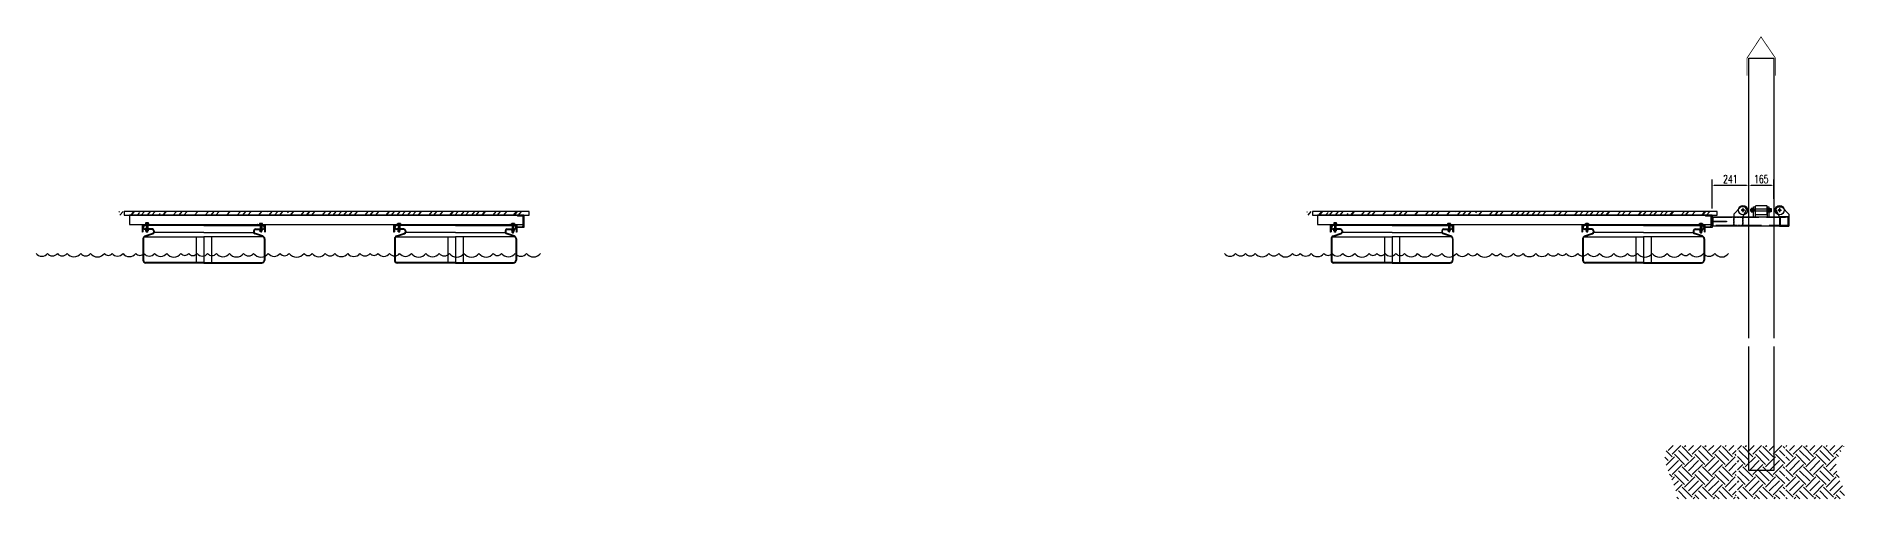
# Model space of a CAD drawing. Header units: millimetres. Extents: x -2018967 to 3675, y -751 to 1571936.
# Drawn here: x -1195657 to -1183789, y 1433714 to 1436747 of the extents above; entities that cross this region are included whole.
import ezdxf

# ---------------------------------------------------------------- set-up
doc = ezdxf.new("R2010")
doc.units = ezdxf.units.MM
doc.header["$LTSCALE"] = 1000
doc.linetypes.add('ACAD_ISO03W100', pattern=[30, 12, -18])
doc.linetypes.add('DASH', pattern=[0.35, 0.25, -0.1])
doc.layers.get('0').update_dxf_attribs({"linetype": 'CONTINUOUS'})
doc.layers.get('DEFPOINTS').update_dxf_attribs({"linetype": 'CONTINUOUS'})
for name, color, linetype in [('00-HATCH(填充)', 250, 'CONTINUOUS'), ('PUB_DIM', 3, 'CONTINUOUS'), ('W-STEEL_FRAME钢架', 3, 'CONTINUOUS'), ('W-STEEL_KEEL钢龙骨', 5, 'CONTINUOUS'), ('W-WOOD_FLOOR木地板', 30, 'CONTINUOUS'), ('ZJ', 251, 'CONTINUOUS'), ('固定锚', 5, 'CONTINUOUS'), ('水位', 102, 'CONTINUOUS'), ('螺栓', 146, 'CONTINUOUS')]:
    doc.layers.add(name, color=color, linetype=linetype)
doc.styles.add('STANDARD_T3', font='simplex.shx', dxfattribs={"width": 0.7, "bigfont": 'gbcbig.shx'})
doc.dimstyles.new('W&&15', dxfattribs={"dimtxt": 52.5, "dimasz": 15, "dimexe": 37.5, "dimexo": 45, "dimgap": 15, "dimtad": 1, "dimdec": 0, "dimzin": 0, "dimdsep": 46, "dimtxsty": 'STANDARD_T3', "dimcen": 0.09, "dimclrd": 1, "dimclre": 1, "dimclrt": 7, "dimazin": 2, "dimtfac": 1, "dimtdec": 0, "dimtix": 1, "dimtmove": 2, "dimatfit": 3, "dimfxl": 100, "dimtolj": 1, "dimtzin": 0, "dimarcsym": 0})

# ---------------------------------------------------------------- blocks, each defined once
blk = doc.blocks.new('800浮箱')
for p, q in [((-400, 79), (-400, 64)), ((0, 79), (-400, 79)), ((-391, 0), (0, 0)), ((-387, 7), (-335, 25)), ((0, 75), (-386, 75)), ((-338, 53), (-386, 53)), ((-386, 3), (-334, 21)), ((-338, 49), (-385, 49)), ((-330, 41), (-330, 32)), ((-326, 41), (-326, 32)), ((0, 29), (-326, 29)), ((-50, 0), (-50, -167)), ((0, 79), (400, 79)), ((0, 75), (386, 75)), ((0, 29), (326, 29)), ((391, 0), (0, 0)), ((0, 0), (0, -167)), ((0, 0), (0, -167)), ((50, 0), (50, -167)), ((326, 41), (326, 32)), ((330, 41), (330, 32)), ((386, 3), (334, 21)), ((387, 7), (335, 25)), ((338, 53), (386, 53)), ((338, 49), (385, 49)), ((400, 79), (400, 64)), ((-400, -12), (-400, -152)), ((-396, -11), (-396, -152)), ((396, -11), (396, -152)), ((400, -12), (400, -152)), ((0, -167), (-381, -167)), ((0, -171), (-381, -171)), ((0, -167), (381, -167)), ((0, -171), (381, -171))]:
    blk.add_line(p, q)
for points in [[(-400, 79), (-330, 79)], [(-400, 79), (-330, 79)], [(400, 79), (330, 79)], [(400, 79), (330, 79)]]:
    blk.add_lwpolyline(points)
for centre, radius, start, end in [((-385, 64), 15, 180, 270), ((-380, -12), 20, 109.1798, 180), ((-386, 64), 11, 90, 270), ((-381, -11), 15, 109.1798, 180), ((-338, 41), 12, 0, 90), ((-338, 41), 8, 0, 90), ((-338, 32), 8, 289.1798, 0), ((-338, 32), 12, 289.1798, 0), ((338, 41), 12, 90, 180), ((338, 32), 12, 180, 250.8202), ((338, 41), 8, 90, 180), ((338, 32), 8, 180, 250.8202), ((385, 64), 15, 270, 0), ((386, 64), 11, 270, 90), ((381, -11), 15, 0, 70.8202), ((380, -12), 20, 0, 70.8202), ((-381, -152), 19, 180, 270), ((-381, -152), 15, 180, 270), ((381, -152), 15, 270, 0), ((381, -152), 19, 270, 0)]:
    blk.add_arc(centre, radius, start, end)
blk = doc.blocks.new('*D554')
at = {"layer": 'DEFPOINTS', "color": 0, "transparency": 16777216}
for p in [(-1184419, 1435769), (-1184419, 1435636, 0), (-1184660, 1435572)]:
    blk.add_point(p, dxfattribs=at)
at = {"layer": 'PUB_DIM', "color": 1, "lineweight": -2, "transparency": 16777216}
for p, q in [((-1184660, 1435617), (-1184660, 1435807)), ((-1184645, 1435769), (-1184434, 1435769)), ((-1184419, 1435681), (-1184419, 1435807))]:
    blk.add_line(p, q, dxfattribs=at)
at = {"layer": 'PUB_DIM', "color": 1, "transparency": 16777216}
for points in [[(-1184645, 1435772), (-1184645, 1435767), (-1184660, 1435769)], [(-1184434, 1435772), (-1184434, 1435767), (-1184419, 1435769)]]:
    blk.add_solid(points, dxfattribs=at)
at = {"layer": 'PUB_DIM', "color": 7, "transparency": 16777216, "insert": (-1184540, 1435810), "char_height": 52.5, "attachment_point": 5, "style": 'STANDARD_T3'}
blk.add_mtext('\\A1;241', dxfattribs=at)
blk = doc.blocks.new('*D555')
at = {"layer": 'DEFPOINTS', "color": 0, "transparency": 16777216}
for p in [(-1184254, 1435769), (-1184419, 1435636, 0), (-1184254, 1435636, 0)]:
    blk.add_point(p, dxfattribs=at)
at = {"layer": 'PUB_DIM', "color": 1, "lineweight": -2, "transparency": 16777216}
for p, q in [((-1184419, 1435681), (-1184419, 1435807)), ((-1184404, 1435769), (-1184269, 1435769)), ((-1184254, 1435681), (-1184254, 1435807))]:
    blk.add_line(p, q, dxfattribs=at)
at = {"layer": 'PUB_DIM', "color": 1, "transparency": 16777216}
for points in [[(-1184404, 1435772), (-1184404, 1435767), (-1184419, 1435769)], [(-1184269, 1435772), (-1184269, 1435767), (-1184254, 1435769)]]:
    blk.add_solid(points, dxfattribs=at)
at = {"layer": 'PUB_DIM', "color": 7, "transparency": 16777216, "insert": (-1184337, 1435810), "char_height": 52.5, "attachment_point": 5, "style": 'STANDARD_T3'}
blk.add_mtext('\\A1;165', dxfattribs=at)

msp = doc.modelspace()

# ---------------------------------------------------------------- hatches: boundary and pattern name
h = msp.add_hatch()
h.set_pattern_fill('ANSI34', color=256, angle=180)
h.set_pattern_definition([(225, (-1189048.568, 1463280.828), (6.735192, -6.735192), []), (225, (-1189050.813, 1463280.828), (6.735192, -6.735192), []), (225, (-1189053.058, 1463280.828), (6.735192, -6.735192), []), (225, (-1189055.303, 1463280.828), (6.735192, -6.735192), [])])
edge = h.paths.add_edge_path()
edge.add_line((-1194959.6, 1435462.2), (-1194959.6, 1435512.2))
edge.add_line((-1194959.6, 1435512.2), (-1194909.6, 1435512.2))
edge.add_arc((-1194912.6, 1435512.2), 3, -90, 0, ccw=False)
edge.add_line((-1194912.6, 1435509.2), (-1194956.6, 1435509.2))
edge.add_line((-1194956.6, 1435509.2), (-1194956.6, 1435465.2))
edge.add_arc((-1194959.6, 1435465.2), 3, -90, 0, ccw=False)
h = msp.add_hatch()
h.set_pattern_fill('ANSI34', color=256, angle=90)
h.set_pattern_definition([(135, (-1166385.124, 1429601.113), (-6.735192, -6.735192), []), (135, (-1166385.124, 1429603.358), (-6.735192, -6.735192), []), (135, (-1166385.124, 1429605.603), (-6.735192, -6.735192), []), (135, (-1166385.124, 1429607.848), (-6.735192, -6.735192), [])])
edge = h.paths.add_edge_path()
edge.add_line((-1194203.8, 1435512.2), (-1194153.8, 1435512.2))
edge.add_line((-1194153.8, 1435512.2), (-1194153.8, 1435462.2))
edge.add_arc((-1194153.8, 1435465.2), 3, 180, 270, ccw=False)
edge.add_line((-1194156.8, 1435465.2), (-1194156.8, 1435509.2))
edge.add_line((-1194156.8, 1435509.2), (-1194200.8, 1435509.2))
edge.add_arc((-1194200.8, 1435512.2), 3, 180, 270, ccw=False)
h = msp.add_hatch()
h.set_pattern_fill('ANSI34', color=256, angle=180)
h.set_pattern_definition([(225, (-1187397.962, 1463280.828), (6.735192, -6.735192), []), (225, (-1187400.207, 1463280.828), (6.735192, -6.735192), []), (225, (-1187402.452, 1463280.828), (6.735192, -6.735192), []), (225, (-1187404.697, 1463280.828), (6.735192, -6.735192), [])])
edge = h.paths.add_edge_path()
edge.add_line((-1193309, 1435462.2), (-1193309, 1435512.2))
edge.add_line((-1193309, 1435512.2), (-1193259, 1435512.2))
edge.add_arc((-1193262, 1435512.2), 3, -90, 0, ccw=False)
edge.add_line((-1193262, 1435509.2), (-1193306, 1435509.2))
edge.add_line((-1193306, 1435509.2), (-1193306, 1435465.2))
edge.add_arc((-1193309, 1435465.2), 3, -90, 0, ccw=False)
h = msp.add_hatch()
h.set_pattern_fill('ANSI34', color=256, angle=90)
h.set_pattern_definition([(135, (-1164734.518, 1429601.113), (-6.735192, -6.735192), []), (135, (-1164734.518, 1429603.358), (-6.735192, -6.735192), []), (135, (-1164734.518, 1429605.603), (-6.735192, -6.735192), []), (135, (-1164734.518, 1429607.848), (-6.735192, -6.735192), [])])
edge = h.paths.add_edge_path()
edge.add_line((-1192553.2, 1435512.2), (-1192503.2, 1435512.2))
edge.add_line((-1192503.2, 1435512.2), (-1192503.2, 1435462.2))
edge.add_arc((-1192503.2, 1435465.2), 3, 180, 270, ccw=False)
edge.add_line((-1192506.2, 1435465.2), (-1192506.2, 1435509.2))
edge.add_line((-1192506.2, 1435509.2), (-1192550.2, 1435509.2))
edge.add_arc((-1192550.2, 1435512.2), 3, 180, 270, ccw=False)
h = msp.add_hatch()
h.set_pattern_fill('ANSI34', color=256, angle=180)
h.set_pattern_definition([(225, (-1181251.726, 1463280.828), (6.735192, -6.735192), []), (225, (-1181253.971, 1463280.828), (6.735192, -6.735192), []), (225, (-1181256.2165, 1463280.828), (6.735192, -6.735192), []), (225, (-1181258.462, 1463280.828), (6.735192, -6.735192), [])])
edge = h.paths.add_edge_path()
edge.add_line((-1187162.8, 1435462.2), (-1187162.8, 1435512.2))
edge.add_line((-1187162.8, 1435512.2), (-1187112.8, 1435512.2))
edge.add_arc((-1187115.8, 1435512.2), 3, -90, 0, ccw=False)
edge.add_line((-1187115.8, 1435509.2), (-1187159.8, 1435509.2))
edge.add_line((-1187159.8, 1435509.2), (-1187159.8, 1435465.2))
edge.add_arc((-1187162.8, 1435465.2), 3, -90, 0, ccw=False)
h = msp.add_hatch()
h.set_pattern_fill('ANSI34', color=256, angle=90)
h.set_pattern_definition([(135, (-1158588.283, 1429601.113), (-6.735192, -6.735192), []), (135, (-1158588.283, 1429603.358), (-6.735192, -6.735192), []), (135, (-1158588.283, 1429605.603), (-6.735192, -6.735192), []), (135, (-1158588.283, 1429607.848), (-6.735192, -6.735192), [])])
edge = h.paths.add_edge_path()
edge.add_line((-1186406.9, 1435512.2), (-1186356.9, 1435512.2))
edge.add_line((-1186356.9, 1435512.2), (-1186356.9, 1435462.2))
edge.add_arc((-1186356.9, 1435465.2), 3, 180, 270, ccw=False)
edge.add_line((-1186359.9, 1435465.2), (-1186359.9, 1435509.2))
edge.add_line((-1186359.9, 1435509.2), (-1186403.9, 1435509.2))
edge.add_arc((-1186403.9, 1435512.2), 3, 180, 270, ccw=False)
h = msp.add_hatch()
h.set_pattern_fill('ANSI34', color=256, angle=180)
h.set_pattern_definition([(225, (-1179601.12, 1463280.828), (6.735192, -6.735192), []), (225, (-1179603.365, 1463280.828), (6.735192, -6.735192), []), (225, (-1179605.61, 1463280.828), (6.735192, -6.735192), []), (225, (-1179607.855, 1463280.828), (6.735192, -6.735192), [])])
edge = h.paths.add_edge_path()
edge.add_line((-1185512.2, 1435462.2), (-1185512.2, 1435512.2))
edge.add_line((-1185512.2, 1435512.2), (-1185462.2, 1435512.2))
edge.add_arc((-1185465.2, 1435512.2), 3, -90, 0, ccw=False)
edge.add_line((-1185465.2, 1435509.2), (-1185509.2, 1435509.2))
edge.add_line((-1185509.2, 1435509.2), (-1185509.2, 1435465.2))
edge.add_arc((-1185512.2, 1435465.2), 3, -90, 0, ccw=False)
h = msp.add_hatch()
h.set_pattern_fill('ANSI34', color=256, angle=90)
h.set_pattern_definition([(135, (-1156937.676, 1429601.113), (-6.735192, -6.735192), []), (135, (-1156937.676, 1429603.358), (-6.735192, -6.735192), []), (135, (-1156937.676, 1429605.603), (-6.735192, -6.735192), []), (135, (-1156937.676, 1429607.848), (-6.735192, -6.735192), [])])
edge = h.paths.add_edge_path()
edge.add_line((-1184756.3, 1435512.2), (-1184706.3, 1435512.2))
edge.add_line((-1184706.3, 1435512.2), (-1184706.3, 1435462.2))
edge.add_arc((-1184706.3, 1435465.2), 3, 180, 270, ccw=False)
edge.add_line((-1184709.3, 1435465.2), (-1184709.3, 1435509.2))
edge.add_line((-1184709.3, 1435509.2), (-1184753.3, 1435509.2))
edge.add_arc((-1184753.3, 1435512.2), 3, 180, 270, ccw=False)
at = {"layer": 'W-WOOD_FLOOR木地板'}
h = msp.add_hatch(dxfattribs=at)
h.set_pattern_fill('木材', color=256, scale=20)
h.set_pattern_definition([(50, (-2903793.495, -1048401.1), (51.8470639, 186.2468308), [1200, -160, 400, -80]), (50, (-2903687.1, -1048361.1), (-132.9301375, 7.1090462), [240, -26.4, 480, -60]), (50, (-2903753.495, -1048333.097), (226.3396635, 353.1279042), [640, -112, 320, -80])])
h.paths.add_polyline_path([(-1192456.8, 1435596.7), (-1195114.3, 1435596.7), (-1195114.3, 1435572.2), (-1192456.8, 1435572.2)])
h = msp.add_hatch(dxfattribs=at)
h.set_pattern_fill('木材', color=256, scale=20)
h.set_pattern_definition([(50, (-2895996.65, -1048401.1), (51.8470639, 186.2468308), [1200, -160, 400, -80]), (50, (-2895890.25, -1048361.1), (-132.9301375, 7.1090462), [240, -26.4, 480, -60]), (50, (-2895956.653, -1048333.097), (226.3396635, 353.1279042), [640, -112, 320, -80])])
h.paths.add_polyline_path([(-1184659.9, 1435596.7), (-1187317.4, 1435596.7), (-1187317.4, 1435572.2), (-1184659.9, 1435572.2)])
at = {"layer": '固定锚'}
h = msp.add_hatch(dxfattribs=at)
h.set_pattern_fill('土壤', color=256, scale=25, angle=45, style=0)
h.set_pattern_definition([(45, (-3963321.83, 1029363.73), (1e-14, 132.5825215), [93.75, -93.75]), (45, (-3963346.69, 1029388.59), (1e-14, 132.5825215), [93.75, -93.75]), (45, (-3963371.55, 1029413.45), (1e-14, 132.5825215), [93.75, -93.75]), (135, (-3963371.55, 1029430.02), (-132.5825215, 3e-14), [93.75, -93.75]), (135, (-3963346.69, 1029454.88), (-132.5825215, 3e-14), [93.75, -93.75]), (135, (-3963321.83, 1029479.74), (-132.5825215, 3e-14), [93.75, -93.75])])
edge = h.paths.add_edge_path()
edge.add_line((-1184500.7, 1433713.6), (-1184500.7, 1434063.5))
edge.add_line((-1184500.7, 1434063.5), (-1184940.3, 1434063.5))
edge.add_spline(control_points=[(-1184940.3, 1434063.5), (-1184953.1, 1434047), (-1185008.9, 1433947.4), (-1184887.6, 1433804.3), (-1184889.6, 1433713.6)], knot_values=[89.3823243, 89.3823243, 89.3823243, 89.3823243, 152.2776367, 451.6259949, 451.6259949, 451.6259949, 451.6259949], degree=3, periodic=0)
edge.add_line((-1184889.6, 1433713.6), (-1184500.7, 1433713.6))
h.paths.add_polyline_path([(-1184182.7, 1434063.5), (-1184493.7, 1434063.5), (-1184493.7, 1433713.6), (-1184182.7, 1433713.6)])
edge = h.paths.add_edge_path()
edge.add_spline(control_points=[(-1183791.5, 1433713.6), (-1183790.2, 1433731.2), (-1183791.8, 1433800.6), (-1183876.1, 1433918.1), (-1183823.4, 1434014.7), (-1183788.5, 1434063.5)], knot_values=[54.8628535, 54.8628535, 54.8628535, 54.8628535, 107.9510079, 265.8358938, 429.109482, 429.109482, 429.109482, 429.109482], degree=3, periodic=0)
edge.add_line((-1183788.5, 1434063.5), (-1184175.7, 1434063.5))
edge.add_line((-1184175.7, 1434063.5), (-1184175.7, 1433713.6))
edge.add_line((-1184175.7, 1433713.6), (-1183791.5, 1433713.6))

# ---------------------------------------------------------------- linework, layer by layer
for p, q in [((-1184386.8, 1435567.1, 0), (-1184386.8, 1435627.1, 0)), ((-1184296.8, 1435567.1, 0), (-1184296.8, 1435627.1, 0)), ((-1184296.8, 1435627.1, 0), (-1184286.8, 1435627.1, 0)), ((-1184286.8, 1435627.1, 0), (-1184286.8, 1435567.1, 0)), ((-1184400.8, 1435611.1, 0), (-1184393.8, 1435611.1, 0)), ((-1184393.8, 1435600.1, 0), (-1184400.8, 1435600.1, 0)), ((-1184389.8, 1435604.6, 0), (-1184393.8, 1435607.9, 0)), ((-1184389.8, 1435602.3, 0), (-1184393.8, 1435605.6, 0)), ((-1184391.8, 1435562.1, 0), (-1184281.8, 1435562.1, 0)), ((-1184283.8, 1435604.6, 0), (-1184279.8, 1435607.9, 0)), ((-1184283.8, 1435602.3, 0), (-1184279.8, 1435605.6, 0)), ((-1184272.8, 1435611.1, 0), (-1184279.8, 1435611.1, 0)), ((-1184279.8, 1435600.1, 0), (-1184272.8, 1435600.1, 0)), ((-1184270.8, 1435598.6, 0), (-1184270.8, 1435612.6, 0))]:
    msp.add_line(p, q)
at = {"color": 4}
for p, q in [((-1184402.8, 1435605.6, 0), (-1184406.8, 1435605.6, 0)), ((-1184402.8, 1435611.6, 0), (-1184405.8, 1435611.6, 0)), ((-1184405.8, 1435599.6, 0), (-1184402.8, 1435599.6, 0))]:
    msp.add_line(p, q, dxfattribs=at)
at = {"color": 1}
for p, q in [((-1184386.8, 1435613.1, 0), (-1184376.8, 1435613.1, 0)), ((-1184376.8, 1435599.1, 0), (-1184386.8, 1435599.1, 0)), ((-1184286.8, 1435613.1, 0), (-1184296.8, 1435613.1, 0)), ((-1184286.8, 1435599.1, 0), (-1184296.8, 1435599.1, 0))]:
    msp.add_line(p, q, dxfattribs=at)
at = {"color": 6, "linetype": 'ACAD_ISO03W100'}
for p, q in [((-1184286.8, 1435612.1, 0), (-1184386.8, 1435612.1, 0)), ((-1184286.8, 1435600.1, 0), (-1184386.8, 1435600.1, 0))]:
    msp.add_line(p, q, dxfattribs=at)
at = {"color": 2}
for p, q in [((-1184386.8, 1435606.1, 0), (-1184376.8, 1435606.1, 0)), ((-1184296.8, 1435606.1, 0), (-1184286.8, 1435606.1, 0))]:
    msp.add_line(p, q, dxfattribs=at)
at = {"const_width": 5}
msp.add_lwpolyline([(-1184429.8, 1436487.1), (-1184429.8, 1436604.1), (-1184338.7, 1436742.2), (-1184244.8, 1436604.1), (-1184244.8, 1436487.1)], dxfattribs=at)
at = {"elevation": 0}
msp.add_lwpolyline([(-1184386.8, 1435627.1), (-1184376.8, 1435627.1), (-1184376.8, 1435567.1, 0.4142136), (-1184371.8, 1435562.1)], format="xyb", dxfattribs=at)
for points in [[(-1184369.3, 1435636.1), (-1184304.3, 1435636.1, -0.4142136), (-1184299.3, 1435631.1), (-1184299.3, 1435581.1, -0.4142136), (-1184304.3, 1435576.1), (-1184369.3, 1435576.1, -0.4142136), (-1184374.3, 1435581.1), (-1184374.3, 1435631.1, -0.4142136)], [(-1184400.8, 1435594.1), (-1184393.8, 1435594.1), (-1184393.8, 1435595.1), (-1184389.8, 1435595.1), (-1184389.8, 1435616.1), (-1184393.8, 1435616.1), (-1184393.8, 1435595.1), (-1184393.8, 1435617.1), (-1184400.8, 1435617.1, 0.6666667), (-1184400.8, 1435611.1, 0.3636364), (-1184400.8, 1435600.1, 0.6666667)], [(-1184272.8, 1435594.1), (-1184279.8, 1435594.1), (-1184279.8, 1435595.1), (-1184283.8, 1435595.1), (-1184283.8, 1435616.1), (-1184279.8, 1435616.1), (-1184279.8, 1435595.1), (-1184279.8, 1435617.1), (-1184272.8, 1435617.1, -0.6666667), (-1184272.8, 1435611.1, -0.3636364), (-1184272.8, 1435600.1, -0.6666667)]]:
    msp.add_lwpolyline(points, format="xyb", close=True, dxfattribs=at)
for points in [[(-1194959.6, 1435462.2), (-1194959.6, 1435462.2), (-1194959.6, 1435512.2), (-1194909.6, 1435512.2), (-1194909.6, 1435512.2, -0.4142136), (-1194912.6, 1435509.2), (-1194956.6, 1435509.2), (-1194956.6, 1435465.2, -0.4142136)], [(-1194203.8, 1435512.2), (-1194203.8, 1435512.2), (-1194153.8, 1435512.2), (-1194153.8, 1435462.2), (-1194153.8, 1435462.2, -0.4142136), (-1194156.8, 1435465.2), (-1194156.8, 1435509.2), (-1194200.8, 1435509.2, -0.4142136)], [(-1193309, 1435462.2), (-1193309, 1435462.2), (-1193309, 1435512.2), (-1193259, 1435512.2), (-1193259, 1435512.2, -0.4142136), (-1193262, 1435509.2), (-1193306, 1435509.2), (-1193306, 1435465.2, -0.4142136)], [(-1192553.2, 1435512.2), (-1192553.2, 1435512.2), (-1192503.2, 1435512.2), (-1192503.2, 1435462.2), (-1192503.2, 1435462.2, -0.4142136), (-1192506.2, 1435465.2), (-1192506.2, 1435509.2), (-1192550.2, 1435509.2, -0.4142136)], [(-1187162.8, 1435462.2), (-1187162.8, 1435462.2), (-1187162.8, 1435512.2), (-1187112.8, 1435512.2), (-1187112.8, 1435512.2, -0.4142136), (-1187115.8, 1435509.2), (-1187159.8, 1435509.2), (-1187159.8, 1435465.2, -0.4142136)], [(-1186406.9, 1435512.2), (-1186406.9, 1435512.2), (-1186356.9, 1435512.2), (-1186356.9, 1435462.2), (-1186356.9, 1435462.2, -0.4142136), (-1186359.9, 1435465.2), (-1186359.9, 1435509.2), (-1186403.9, 1435509.2, -0.4142136)], [(-1185512.2, 1435462.2), (-1185512.2, 1435462.2), (-1185512.2, 1435512.2), (-1185462.2, 1435512.2), (-1185462.2, 1435512.2, -0.4142136), (-1185465.2, 1435509.2), (-1185509.2, 1435509.2), (-1185509.2, 1435465.2, -0.4142136)], [(-1184756.3, 1435512.2), (-1184756.3, 1435512.2), (-1184706.3, 1435512.2), (-1184706.3, 1435462.2), (-1184706.3, 1435462.2, -0.4142136), (-1184709.3, 1435465.2), (-1184709.3, 1435509.2), (-1184753.3, 1435509.2, -0.4142136)]]:
    msp.add_lwpolyline(points, format="xyb", close=True)
for points in [[(-1184654.9, 1435562.1), (-1184156.7, 1435562.1), (-1184156.7, 1435502.1), (-1184654.9, 1435502.1)], [(-1184654.9, 1435534.6), (-1184564.9, 1435534.6), (-1184564.9, 1435529.6), (-1184654.9, 1435529.6)], [(-1184406.8, 1435600.6), (-1184404.8, 1435598.6), (-1184404.8, 1435612.6), (-1184406.8, 1435610.6)], [(-1184402.8, 1435597.1), (-1184402.8, 1435600.1), (-1184402.8, 1435611.1), (-1184402.8, 1435614.1)], [(-1184270.8, 1435597.1), (-1184270.8, 1435600.1), (-1184270.8, 1435611.1), (-1184270.8, 1435614.1)]]:
    msp.add_lwpolyline(points, close=True, dxfattribs=at)
at = {"linetype": 'DASH', "ltscale": 0.5, "elevation": 0}
for points in [[(-1184651.9, 1435559.1), (-1184159.7, 1435559.1), (-1184159.7, 1435505.1), (-1184651.9, 1435505.1)], [(-1184156.7, 1435562.1), (-1184216.7, 1435562.1), (-1184216.7, 1435502.1), (-1184156.7, 1435502.1)], [(-1184159.7, 1435559.1), (-1184213.7, 1435559.1), (-1184213.7, 1435505.1), (-1184159.7, 1435505.1)]]:
    msp.add_lwpolyline(points, close=True, dxfattribs=at)
at = {"linetype": 'DASH', "ltscale": 0.05, "elevation": 0}
for points in [[(-1184516.9, 1435562.1), (-1184456.9, 1435562.1), (-1184456.9, 1435502.1), (-1184516.9, 1435502.1)], [(-1184513.9, 1435559.1), (-1184459.9, 1435559.1), (-1184459.9, 1435505.1), (-1184513.9, 1435505.1)]]:
    msp.add_lwpolyline(points, close=True, dxfattribs=at)
at = {"elevation": 0}
for points in [[(-1184404.8, 1435598.6), (-1184402.8, 1435598.6), (-1184402.8, 1435612.6), (-1184404.8, 1435612.6)], [(-1184389.8, 1435619.1), (-1184389.8, 1435591.1), (-1184386.8, 1435591.1), (-1184386.8, 1435619.1), (-1184389.8, 1435619.1), (-1184389.8, 1435618.1)], [(-1184283.8, 1435619.1), (-1184283.8, 1435591.1), (-1184286.8, 1435591.1), (-1184286.8, 1435619.1), (-1184283.8, 1435619.1), (-1184283.8, 1435618.1)]]:
    msp.add_lwpolyline(points, dxfattribs=at)
at = {"lineweight": -3}
for centre in [(-1184456.9, 1435606.1, 0), (-1184216.7, 1435606.1, 0)]:
    msp.add_circle(centre, 30, dxfattribs=at)
for centre, start, end in [((-1184391.8, 1435567.1, 0), 270, 0), ((-1184301.8, 1435567.1, 0), 270, 0), ((-1184281.8, 1435567.1, 0), 180, 270)]:
    msp.add_arc(centre, 5, start, end)
at = {"layer": '00-HATCH(填充)', "color": 0, "lineweight": -3, "ltscale": 0.5}
for p, q in [((-1184444.4, 1435606.1, 0), (-1184469.4, 1435606.1, 0)), ((-1184456.9, 1435618.6, 0), (-1184456.9, 1435593.6, 0)), ((-1184229.2, 1435606.1, 0), (-1184204.2, 1435606.1, 0)), ((-1184216.7, 1435618.6, 0), (-1184216.7, 1435593.6, 0))]:
    msp.add_line(p, q, dxfattribs=at)
at = {"layer": '00-HATCH(填充)', "color": 0, "lineweight": -3, "elevation": 0}
for points in [[(-1184456.9, 1435562.1), (-1184434.2, 1435608.9, 0.2679525), (-1184434.5, 1435613.9), (-1184442, 1435624.9, 0.2493247), (-1184446.1, 1435627.1), (-1184469.9, 1435627.1, 0.1989124), (-1184473.4, 1435625.7), (-1184516.9, 1435579.6), (-1184516.9, 1435562.1)], [(-1184216.7, 1435562.1), (-1184239.5, 1435608.9, -0.2679525), (-1184239.1, 1435613.9), (-1184231.6, 1435624.9, -0.2493247), (-1184227.5, 1435627.1), (-1184203.7, 1435627.1, -0.1989124), (-1184200.2, 1435625.7), (-1184156.7, 1435579.6), (-1184156.7, 1435562.1)]]:
    msp.add_lwpolyline(points, format="xyb", close=True, dxfattribs=at)
at = {"layer": '00-HATCH(填充)', "color": 0, "lineweight": -3}
for centre in [(-1184456.9, 1435606.1, 0), (-1184216.7, 1435606.1, 0)]:
    msp.add_circle(centre, 6, dxfattribs=at)
at = {"layer": 'W-STEEL_FRAME钢架'}
for points in [[(-1192499.8, 1435572.2), (-1192456.8, 1435572.2), (-1192456.8, 1435492.2), (-1192499.8, 1435492.2), (-1192499.8, 1435494.3, -0.3988949), (-1192496.9, 1435497.3), (-1192466.5, 1435498.9, 0.3988949), (-1192461.8, 1435503.9), (-1192461.8, 1435560.4, 0.3988949), (-1192466.5, 1435565.4), (-1192496.9, 1435567, -0.3988949), (-1192499.8, 1435570)], [(-1184702.9, 1435572.2), (-1184659.9, 1435572.2), (-1184659.9, 1435492.2), (-1184702.9, 1435492.2), (-1184702.9, 1435494.3, -0.3988949), (-1184700.1, 1435497.3), (-1184669.7, 1435498.9, 0.3988949), (-1184664.9, 1435503.9), (-1184664.9, 1435560.4, 0.3988949), (-1184669.7, 1435565.4), (-1184700.1, 1435567, -0.3988949), (-1184702.9, 1435570)]]:
    msp.add_lwpolyline(points, format="xyb", close=True, dxfattribs=at)
at = {"layer": 'W-STEEL_KEEL钢龙骨'}
for points in [[(-1195044.7, 1435512.2), (-1192456.8, 1435512.2), (-1192456.8, 1435572.2), (-1195044.7, 1435572.2)], [(-1187247.9, 1435512.2), (-1184659.9, 1435512.2), (-1184659.9, 1435572.2), (-1187247.9, 1435572.2)]]:
    msp.add_lwpolyline(points, close=True, dxfattribs=at)
at = {"layer": 'W-WOOD_FLOOR木地板'}
for points in [[(-1195079.5, 1435572.2), (-1192422, 1435572.2), (-1192422, 1435596.7), (-1195079.5, 1435596.7)], [(-1187282.6, 1435572.2), (-1184625.2, 1435572.2), (-1184625.2, 1435596.7), (-1187282.6, 1435596.7)]]:
    msp.add_lwpolyline(points, close=True, dxfattribs=at)
at = {"layer": 'ZJ', "color": 1, "linetype": 'Continuous', "elevation": 0}
for points in [[(-1184419.3, 1434766.9), (-1184419.3, 1436602.1), (-1184254.3, 1436602.1), (-1184254.3, 1434766.9)], [(-1184254.3, 1434711.6), (-1184254.3, 1433899.3), (-1184419.3, 1433899.3), (-1184419.3, 1434711.6)]]:
    msp.add_lwpolyline(points, dxfattribs=at)
at = {"layer": '水位', "elevation": 0}
for points in [[(-1195657.1, 1435323, 0.5205671), (-1195582.9, 1435323, 0.5205671), (-1195518, 1435323, 0.5205671), (-1195454.6, 1435323, 0.5205671), (-1195364.6, 1435323, 0.5205671), (-1195299.8, 1435323, 0.5205671), (-1195209.7, 1435323, 0.5205671), (-1195158.6, 1435323, 0.5205671), (-1195087.1, 1435323, 0.5205671), (-1195003.6, 1435323, 0.5205671), (-1194949.6, 1435323, 0.5205671), (-1194880.3, 1435323, 0.5205671), (-1194800.7, 1435323, 0.5205671), (-1194707, 1435323, 0.5205671), (-1194656.3, 1435323, 0.5205671), (-1194601.1, 1435323, 0.5205671), (-1194531.8, 1435323, 0.5205671), (-1194474.2, 1435323, 0.5205671), (-1194388.4, 1435323, 0.5205671), (-1194296.7, 1435323, 0.5205671), (-1194230, 1435323, 0.5205671), (-1194134.5, 1435323, 0.5205671), (-1194056.5, 1435323, 0.5205671), (-1193997.3, 1435323, 0.5205671), (-1193899.4, 1435323, 0.5205671), (-1193845.1, 1435323, 0.5205671), (-1193760.1, 1435323, 0.5205671), (-1193696.7, 1435323, 0.5205671), (-1193612.9, 1435323, 0.5205671), (-1193532.4, 1435323, 0.5205671), (-1193465.5, 1435323, 0.5205671), (-1193414.4, 1435323, 0.5205671), (-1193338.1, 1435323, 0.5205671), (-1193271.8, 1435323, 0.5205671), (-1193194.4, 1435323, 0.5205671), (-1193100.3, 1435323, 0.5205671), (-1193012.2, 1435323, 0.5205671), (-1192945.6, 1435323, 0.5205671), (-1192849.7, 1435323, 0.5205671), (-1192751.4, 1435323, 0.5205671), (-1192657.8, 1435323, 0.5205671), (-1192602.8, 1435323, 0.5205671), (-1192513.7, 1435323, 0.5205671), (-1192438.6, 1435323, 0.5205671), (-1192347.8, 1435323, 0.5205671)], [(-1187860.2, 1435323, 0.5205671), (-1187786.1, 1435323, 0.5205671), (-1187721.2, 1435323, 0.5205671), (-1187657.7, 1435323, 0.5205671), (-1187567.8, 1435323, 0.5205671), (-1187503, 1435323, 0.5205671), (-1187412.8, 1435323, 0.5205671), (-1187361.8, 1435323, 0.5205671), (-1187290.3, 1435323, 0.5205671), (-1187206.8, 1435323, 0.5205671), (-1187152.8, 1435323, 0.5205671), (-1187083.5, 1435323, 0.5205671), (-1187003.9, 1435323, 0.5205671), (-1186910.2, 1435323, 0.5205671), (-1186859.5, 1435323, 0.5205671), (-1186804.3, 1435323, 0.5205671), (-1186735, 1435323, 0.5205671), (-1186677.4, 1435323, 0.5205671), (-1186591.6, 1435323, 0.5205671), (-1186499.8, 1435323, 0.5205671), (-1186433.1, 1435323, 0.5205671), (-1186337.7, 1435323, 0.5205671), (-1186259.6, 1435323, 0.5205671), (-1186200.5, 1435323, 0.5205671), (-1186102.5, 1435323, 0.5205671), (-1186048.2, 1435323, 0.5205671), (-1185963.2, 1435323, 0.5205671), (-1185899.9, 1435323, 0.5205671), (-1185816, 1435323, 0.5205671), (-1185735.6, 1435323, 0.5205671), (-1185668.7, 1435323, 0.5205671), (-1185617.5, 1435323, 0.5205671), (-1185541.3, 1435323, 0.5205671), (-1185475, 1435323, 0.5205671), (-1185397.5, 1435323, 0.5205671), (-1185303.5, 1435323, 0.5205671), (-1185215.3, 1435323, 0.5205671), (-1185148.7, 1435323, 0.5205671), (-1185052.8, 1435323, 0.5205671), (-1184954.6, 1435323, 0.5205671), (-1184861, 1435323, 0.5205671), (-1184805.9, 1435323, 0.5205671), (-1184716.9, 1435323, 0.5205671), (-1184641.8, 1435323, 0.5205671), (-1184551, 1435323, 0.5205671)]]:
    msp.add_lwpolyline(points, format="xyb", dxfattribs=at)
at = {"layer": '螺栓'}
for p, q in [((-1194939.5, 1435522.9), (-1194938.5, 1435523.9)), ((-1194939.5, 1435522.9), (-1194939.5, 1435516.5)), ((-1194921.3, 1435523.9), (-1194938.5, 1435523.9)), ((-1194920.3, 1435522.9), (-1194921.3, 1435523.9)), ((-1194920.3, 1435518.1), (-1194920.3, 1435522.9)), ((-1194191.6, 1435518.6), (-1194190.6, 1435519.6)), ((-1194191.6, 1435518.6), (-1194191.6, 1435512.3)), ((-1194173.5, 1435519.6), (-1194190.6, 1435519.6)), ((-1194172.5, 1435518.6), (-1194173.5, 1435519.6)), ((-1194172.5, 1435513.8), (-1194172.5, 1435518.6)), ((-1193286, 1435518.6), (-1193285, 1435519.6)), ((-1193286, 1435513.8), (-1193286, 1435518.6)), ((-1193285, 1435519.6), (-1193267.9, 1435519.6)), ((-1193266.9, 1435518.6), (-1193267.9, 1435519.6)), ((-1193266.9, 1435518.6), (-1193266.9, 1435512.3)), ((-1192538.4, 1435518.5), (-1192537.4, 1435519.5)), ((-1192538.4, 1435513.8), (-1192538.4, 1435518.5)), ((-1192537.4, 1435519.5), (-1192520.2, 1435519.5)), ((-1192519.2, 1435518.5), (-1192520.2, 1435519.5)), ((-1192519.2, 1435518.5), (-1192519.2, 1435512.2)), ((-1187142.6, 1435522.9), (-1187141.6, 1435523.9)), ((-1187142.6, 1435522.9), (-1187142.6, 1435516.5)), ((-1187124.4, 1435523.9), (-1187141.6, 1435523.9)), ((-1187123.4, 1435522.9), (-1187124.4, 1435523.9)), ((-1187123.4, 1435518.1), (-1187123.4, 1435522.9)), ((-1186394.8, 1435518.6), (-1186393.8, 1435519.6)), ((-1186394.8, 1435518.6), (-1186394.8, 1435512.3)), ((-1186376.6, 1435519.6), (-1186393.8, 1435519.6)), ((-1186375.6, 1435518.6), (-1186376.6, 1435519.6)), ((-1186375.6, 1435513.8), (-1186375.6, 1435518.6)), ((-1185489.2, 1435518.6), (-1185488.2, 1435519.6)), ((-1185489.2, 1435513.8), (-1185489.2, 1435518.6)), ((-1185488.2, 1435519.6), (-1185471, 1435519.6)), ((-1185470, 1435518.6), (-1185471, 1435519.6)), ((-1185470, 1435518.6), (-1185470, 1435512.3)), ((-1184741.6, 1435518.5), (-1184740.6, 1435519.5)), ((-1184741.6, 1435513.8), (-1184741.6, 1435518.5)), ((-1184740.6, 1435519.5), (-1184723.4, 1435519.5)), ((-1184722.4, 1435518.5), (-1184723.4, 1435519.5)), ((-1184722.4, 1435518.5), (-1184722.4, 1435512.2)), ((-1194933.2, 1435462.3), (-1194934.7, 1435463.8)), ((-1194185.4, 1435463.1), (-1194186.9, 1435464.5)), ((-1193273.1, 1435463.1), (-1193271.6, 1435464.5)), ((-1192525.4, 1435458), (-1192524, 1435459.4)), ((-1187136.4, 1435462.3), (-1187137.8, 1435463.8)), ((-1186388.6, 1435463.1), (-1186390, 1435464.5)), ((-1185476.2, 1435463.1), (-1185474.8, 1435464.5)), ((-1184728.6, 1435458), (-1184727.2, 1435459.4))]:
    msp.add_line(p, q, dxfattribs=at)
for points in [[(-1194939.5, 1435518.1), (-1194920.3, 1435518.1), (-1194920.3, 1435516.5), (-1194939.5, 1435516.5)], [(-1194922.2, 1435518.1), (-1194937.6, 1435518.1)], [(-1194937.1, 1435523.9), (-1194922.7, 1435523.9)], [(-1194934.7, 1435523.9), (-1194934.7, 1435518.1)], [(-1194934.7, 1435518.1), (-1194934.7, 1435478.6)], [(-1194933.2, 1435518.1), (-1194933.2, 1435478.6)], [(-1194926.5, 1435518.1), (-1194926.5, 1435478.6)], [(-1194925.1, 1435518.1), (-1194925.1, 1435523.9)], [(-1194925.1, 1435518.1), (-1194925.1, 1435478.6)], [(-1194191.6, 1435513.8), (-1194172.5, 1435513.8), (-1194172.5, 1435512.3), (-1194191.6, 1435512.3)], [(-1194174.4, 1435513.8), (-1194189.8, 1435513.8)], [(-1194189.3, 1435519.6), (-1194174.8, 1435519.6)], [(-1194186.9, 1435519.6), (-1194186.9, 1435513.8)], [(-1194186.9, 1435513.8), (-1194186.9, 1435479.4)], [(-1194185.4, 1435513.8), (-1194185.4, 1435479.4)], [(-1194178.7, 1435513.8), (-1194178.7, 1435479.4)], [(-1194177.3, 1435513.8), (-1194177.3, 1435519.6)], [(-1194177.3, 1435513.8), (-1194177.3, 1435479.4)], [(-1193266.9, 1435513.8), (-1193286, 1435513.8), (-1193286, 1435512.3), (-1193266.9, 1435512.3)], [(-1193284.1, 1435513.8), (-1193268.8, 1435513.8)], [(-1193269.2, 1435519.6), (-1193283.7, 1435519.6)], [(-1193281.2, 1435513.8), (-1193281.2, 1435519.6)], [(-1193281.2, 1435513.8), (-1193281.2, 1435479.4)], [(-1193279.8, 1435513.8), (-1193279.8, 1435479.4)], [(-1193273.1, 1435513.8), (-1193273.1, 1435479.4)], [(-1193271.6, 1435519.6), (-1193271.6, 1435513.8)], [(-1193271.6, 1435513.8), (-1193271.6, 1435479.4)], [(-1192519.2, 1435513.8), (-1192538.4, 1435513.8), (-1192538.4, 1435512.2), (-1192519.2, 1435512.2)], [(-1192536.5, 1435513.8), (-1192521.1, 1435513.8)], [(-1192521.6, 1435519.5), (-1192536, 1435519.5)], [(-1192533.6, 1435513.8), (-1192533.6, 1435519.5)], [(-1192533.6, 1435513.8), (-1192533.6, 1435474.3)], [(-1192532.2, 1435513.8), (-1192532.2, 1435474.3)], [(-1192525.4, 1435513.8), (-1192525.4, 1435474.3)], [(-1192524, 1435519.5), (-1192524, 1435513.8)], [(-1192524, 1435513.8), (-1192524, 1435474.3)], [(-1187142.6, 1435518.1), (-1187123.4, 1435518.1), (-1187123.4, 1435516.5), (-1187142.6, 1435516.5)], [(-1187125.4, 1435518.1), (-1187140.7, 1435518.1)], [(-1187140.2, 1435523.9), (-1187125.8, 1435523.9)], [(-1187137.8, 1435523.9), (-1187137.8, 1435518.1)], [(-1187137.8, 1435518.1), (-1187137.8, 1435478.6)], [(-1187136.4, 1435518.1), (-1187136.4, 1435478.6)], [(-1187129.6, 1435518.1), (-1187129.6, 1435478.6)], [(-1187128.3, 1435518.1), (-1187128.3, 1435523.9)], [(-1187128.3, 1435518.1), (-1187128.3, 1435478.6)], [(-1186394.8, 1435513.8), (-1186375.6, 1435513.8), (-1186375.6, 1435512.3), (-1186394.8, 1435512.3)], [(-1186377.6, 1435513.8), (-1186392.9, 1435513.8)], [(-1186392.4, 1435519.6), (-1186378, 1435519.6)], [(-1186390, 1435519.6), (-1186390, 1435513.8)], [(-1186390, 1435513.8), (-1186390, 1435479.4)], [(-1186388.6, 1435513.8), (-1186388.6, 1435479.4)], [(-1186381.8, 1435513.8), (-1186381.8, 1435479.4)], [(-1186380.4, 1435513.8), (-1186380.4, 1435519.6)], [(-1186380.4, 1435513.8), (-1186380.4, 1435479.4)], [(-1185470, 1435513.8), (-1185489.2, 1435513.8), (-1185489.2, 1435512.3), (-1185470, 1435512.3)], [(-1185487.3, 1435513.8), (-1185471.9, 1435513.8)], [(-1185472.4, 1435519.6), (-1185486.8, 1435519.6)], [(-1185484.4, 1435513.8), (-1185484.4, 1435519.6)], [(-1185484.4, 1435513.8), (-1185484.4, 1435479.4)], [(-1185483, 1435513.8), (-1185483, 1435479.4)], [(-1185476.2, 1435513.8), (-1185476.2, 1435479.4)], [(-1185474.8, 1435519.6), (-1185474.8, 1435513.8)], [(-1185474.8, 1435513.8), (-1185474.8, 1435479.4)], [(-1184722.4, 1435513.8), (-1184741.6, 1435513.8), (-1184741.6, 1435512.2), (-1184722.4, 1435512.2)], [(-1184739.6, 1435513.8), (-1184724.3, 1435513.8)], [(-1184724.8, 1435519.5), (-1184739.2, 1435519.5)], [(-1184736.7, 1435513.8), (-1184736.7, 1435519.5)], [(-1184736.7, 1435513.8), (-1184736.7, 1435474.3)], [(-1184735.4, 1435513.8), (-1184735.4, 1435474.3)], [(-1184728.6, 1435513.8), (-1184728.6, 1435474.3)], [(-1184727.2, 1435519.5), (-1184727.2, 1435513.8)], [(-1184727.2, 1435513.8), (-1184727.2, 1435474.3)], [(-1194920.3, 1435478.6), (-1194939.5, 1435478.6)], [(-1194939.5, 1435476.7), (-1194939.5, 1435478.6)], [(-1194920.3, 1435476.7), (-1194939.5, 1435476.7)], [(-1194922.2, 1435476.7), (-1194922.2, 1435470.9), (-1194937.6, 1435470.9), (-1194937.6, 1435476.7)], [(-1194935.1, 1435470.9), (-1194935.1, 1435476.7)], [(-1194934.7, 1435463.8), (-1194934.7, 1435470.9)], [(-1194933.2, 1435462.3), (-1194933.2, 1435470.9)], [(-1194926.5, 1435462.3), (-1194933.2, 1435462.3)], [(-1194926.5, 1435462.3), (-1194926.5, 1435470.9)], [(-1194926.5, 1435462.3), (-1194925.1, 1435463.8)], [(-1194925.1, 1435463.8), (-1194925.1, 1435470.9)], [(-1194924.7, 1435476.7), (-1194924.7, 1435470.9)], [(-1194920.3, 1435478.6), (-1194920.3, 1435476.7)], [(-1194172.5, 1435479.4), (-1194191.6, 1435479.4)], [(-1194191.6, 1435477.4), (-1194191.6, 1435479.4)], [(-1194172.5, 1435477.4), (-1194191.6, 1435477.4)], [(-1194174.4, 1435477.4), (-1194174.4, 1435471.7), (-1194189.8, 1435471.7), (-1194189.8, 1435477.4)], [(-1194187.3, 1435471.7), (-1194187.3, 1435477.4)], [(-1194186.9, 1435464.5), (-1194186.9, 1435471.7)], [(-1194185.4, 1435463.1), (-1194185.4, 1435471.7)], [(-1194178.7, 1435463.1), (-1194185.4, 1435463.1)], [(-1194178.7, 1435463.1), (-1194178.7, 1435471.7)], [(-1194178.7, 1435463.1), (-1194177.3, 1435464.5)], [(-1194177.3, 1435464.5), (-1194177.3, 1435471.7)], [(-1194176.8, 1435477.4), (-1194176.8, 1435471.7)], [(-1194172.5, 1435479.4), (-1194172.5, 1435477.4)], [(-1193286, 1435479.4), (-1193266.9, 1435479.4)], [(-1193286, 1435479.4), (-1193286, 1435477.4)], [(-1193286, 1435477.4), (-1193266.9, 1435477.4)], [(-1193284.1, 1435477.4), (-1193284.1, 1435471.7), (-1193268.8, 1435471.7), (-1193268.8, 1435477.4)], [(-1193281.7, 1435477.4), (-1193281.7, 1435471.7)], [(-1193281.2, 1435464.5), (-1193281.2, 1435471.7)], [(-1193279.8, 1435463.1), (-1193281.2, 1435464.5)], [(-1193279.8, 1435463.1), (-1193279.8, 1435471.7)], [(-1193279.8, 1435463.1), (-1193273.1, 1435463.1)], [(-1193273.1, 1435463.1), (-1193273.1, 1435471.7)], [(-1193271.6, 1435464.5), (-1193271.6, 1435471.7)], [(-1193271.2, 1435471.7), (-1193271.2, 1435477.4)], [(-1193266.9, 1435477.4), (-1193266.9, 1435479.4)], [(-1192538.4, 1435474.3), (-1192519.2, 1435474.3)], [(-1192538.4, 1435474.3), (-1192538.4, 1435472.3)], [(-1192538.4, 1435472.3), (-1192519.2, 1435472.3)], [(-1192536.5, 1435472.3), (-1192536.5, 1435466.6), (-1192521.1, 1435466.6), (-1192521.1, 1435472.3)], [(-1192534, 1435472.3), (-1192534, 1435466.6)], [(-1192533.6, 1435459.4), (-1192533.6, 1435466.6)], [(-1192532.2, 1435458), (-1192533.6, 1435459.4)], [(-1192532.2, 1435458), (-1192532.2, 1435466.6)], [(-1192532.2, 1435458), (-1192525.4, 1435458)], [(-1192525.4, 1435458), (-1192525.4, 1435466.6)], [(-1192524, 1435459.4), (-1192524, 1435466.6)], [(-1192523.6, 1435466.6), (-1192523.6, 1435472.3)], [(-1192519.2, 1435472.3), (-1192519.2, 1435474.3)], [(-1187123.4, 1435478.6), (-1187142.6, 1435478.6)], [(-1187142.6, 1435476.7), (-1187142.6, 1435478.6)], [(-1187123.4, 1435476.7), (-1187142.6, 1435476.7)], [(-1187125.4, 1435476.7), (-1187125.4, 1435470.9), (-1187140.7, 1435470.9), (-1187140.7, 1435476.7)], [(-1187138.2, 1435470.9), (-1187138.2, 1435476.7)], [(-1187137.8, 1435463.8), (-1187137.8, 1435470.9)], [(-1187136.4, 1435462.3), (-1187136.4, 1435470.9)], [(-1187129.6, 1435462.3), (-1187136.4, 1435462.3)], [(-1187129.6, 1435462.3), (-1187129.6, 1435470.9)], [(-1187129.6, 1435462.3), (-1187128.3, 1435463.8)], [(-1187128.3, 1435463.8), (-1187128.3, 1435470.9)], [(-1187127.8, 1435476.7), (-1187127.8, 1435470.9)], [(-1187123.4, 1435478.6), (-1187123.4, 1435476.7)], [(-1186375.6, 1435479.4), (-1186394.8, 1435479.4)], [(-1186394.8, 1435477.4), (-1186394.8, 1435479.4)], [(-1186375.6, 1435477.4), (-1186394.8, 1435477.4)], [(-1186377.6, 1435477.4), (-1186377.6, 1435471.7), (-1186392.9, 1435471.7), (-1186392.9, 1435477.4)], [(-1186390.4, 1435471.7), (-1186390.4, 1435477.4)], [(-1186390, 1435464.5), (-1186390, 1435471.7)], [(-1186388.6, 1435463.1), (-1186388.6, 1435471.7)], [(-1186381.8, 1435463.1), (-1186388.6, 1435463.1)], [(-1186381.8, 1435463.1), (-1186381.8, 1435471.7)], [(-1186381.8, 1435463.1), (-1186380.4, 1435464.5)], [(-1186380.4, 1435464.5), (-1186380.4, 1435471.7)], [(-1186380, 1435477.4), (-1186380, 1435471.7)], [(-1186375.6, 1435479.4), (-1186375.6, 1435477.4)], [(-1185489.2, 1435479.4), (-1185470, 1435479.4)], [(-1185489.2, 1435479.4), (-1185489.2, 1435477.4)], [(-1185489.2, 1435477.4), (-1185470, 1435477.4)], [(-1185487.3, 1435477.4), (-1185487.3, 1435471.7), (-1185471.9, 1435471.7), (-1185471.9, 1435477.4)], [(-1185484.8, 1435477.4), (-1185484.8, 1435471.7)], [(-1185484.4, 1435464.5), (-1185484.4, 1435471.7)], [(-1185483, 1435463.1), (-1185484.4, 1435464.5)], [(-1185483, 1435463.1), (-1185483, 1435471.7)], [(-1185483, 1435463.1), (-1185476.2, 1435463.1)], [(-1185476.2, 1435463.1), (-1185476.2, 1435471.7)], [(-1185474.8, 1435464.5), (-1185474.8, 1435471.7)], [(-1185474.4, 1435471.7), (-1185474.4, 1435477.4)], [(-1185470, 1435477.4), (-1185470, 1435479.4)], [(-1184741.6, 1435474.3), (-1184722.4, 1435474.3)], [(-1184741.6, 1435474.3), (-1184741.6, 1435472.3)], [(-1184741.6, 1435472.3), (-1184722.4, 1435472.3)], [(-1184739.6, 1435472.3), (-1184739.6, 1435466.6), (-1184724.3, 1435466.6), (-1184724.3, 1435472.3)], [(-1184737.2, 1435472.3), (-1184737.2, 1435466.6)], [(-1184736.7, 1435459.4), (-1184736.7, 1435466.6)], [(-1184735.4, 1435458), (-1184736.7, 1435459.4)], [(-1184735.4, 1435458), (-1184735.4, 1435466.6)], [(-1184735.4, 1435458), (-1184728.6, 1435458)], [(-1184728.6, 1435458), (-1184728.6, 1435466.6)], [(-1184727.2, 1435459.4), (-1184727.2, 1435466.6)], [(-1184726.8, 1435466.6), (-1184726.8, 1435472.3)], [(-1184722.4, 1435472.3), (-1184722.4, 1435474.3)]]:
    msp.add_lwpolyline(points, dxfattribs=at)
for points in [[(-1194937.2, 1435523.6), (-1194936.4, 1435523.2), (-1194935.4, 1435523.3), (-1194934.7, 1435523.8)], [(-1194934.6, 1435523.9), (-1194931.5, 1435522.8), (-1194928.2, 1435522.8), (-1194925, 1435523.9)], [(-1194925.1, 1435523.8), (-1194924.3, 1435523.3), (-1194923.3, 1435523.2), (-1194922.5, 1435523.6)], [(-1194189.4, 1435519.4), (-1194188.6, 1435519), (-1194187.6, 1435519), (-1194186.8, 1435519.5)], [(-1194186.8, 1435519.6), (-1194183.7, 1435518.5), (-1194180.3, 1435518.5), (-1194177.2, 1435519.6)], [(-1194177.3, 1435519.5), (-1194176.5, 1435519), (-1194175.5, 1435519), (-1194174.7, 1435519.4)], [(-1193281.2, 1435519.5), (-1193282, 1435519), (-1193283, 1435519), (-1193283.8, 1435519.4)], [(-1193271.7, 1435519.6), (-1193274.8, 1435518.5), (-1193278.2, 1435518.5), (-1193281.3, 1435519.6)], [(-1193269.1, 1435519.4), (-1193269.9, 1435519), (-1193270.9, 1435519), (-1193271.7, 1435519.5)], [(-1192533.6, 1435519.5), (-1192534.4, 1435518.9), (-1192535.4, 1435518.9), (-1192536.2, 1435519.3)], [(-1192524.1, 1435519.5), (-1192527.2, 1435518.4), (-1192530.5, 1435518.4), (-1192533.6, 1435519.5)], [(-1192521.4, 1435519.3), (-1192522.3, 1435518.9), (-1192523.3, 1435518.9), (-1192524, 1435519.5)], [(-1187140.4, 1435523.6), (-1187139.6, 1435523.2), (-1187138.6, 1435523.3), (-1187137.8, 1435523.8)], [(-1187137.8, 1435523.9), (-1187134.7, 1435522.8), (-1187131.3, 1435522.8), (-1187128.2, 1435523.9)], [(-1187128.2, 1435523.8), (-1187127.5, 1435523.3), (-1187126.5, 1435523.2), (-1187125.6, 1435523.6)], [(-1186392.6, 1435519.4), (-1186391.8, 1435519), (-1186390.8, 1435519), (-1186390, 1435519.5)], [(-1186390, 1435519.6), (-1186386.9, 1435518.5), (-1186383.5, 1435518.5), (-1186380.4, 1435519.6)], [(-1186380.4, 1435519.5), (-1186379.7, 1435519), (-1186378.7, 1435519), (-1186377.8, 1435519.4)], [(-1185484.4, 1435519.5), (-1185485.2, 1435519), (-1185486.2, 1435519), (-1185487, 1435519.4)], [(-1185474.8, 1435519.6), (-1185477.9, 1435518.5), (-1185481.3, 1435518.5), (-1185484.4, 1435519.6)], [(-1185472.2, 1435519.4), (-1185473.1, 1435519), (-1185474.1, 1435519), (-1185474.8, 1435519.5)], [(-1184736.8, 1435519.5), (-1184737.5, 1435518.9), (-1184738.5, 1435518.9), (-1184739.4, 1435519.3)], [(-1184727.2, 1435519.5), (-1184730.3, 1435518.4), (-1184733.7, 1435518.4), (-1184736.8, 1435519.5)], [(-1184724.6, 1435519.3), (-1184725.4, 1435518.9), (-1184726.4, 1435518.9), (-1184727.2, 1435519.5)]]:
    msp.add_open_spline(points, degree=3, dxfattribs=at)

# ---------------------------------------------------------------- block references
for p in [(-1194556.7, 1435430.3), (-1192906.1, 1435430.3), (-1186759.9, 1435430.3), (-1185109.3, 1435430.3)]:
    msp.add_blockref('800浮箱', p)

# ---------------------------------------------------------------- dimensions: what is measured, and where the dimension line sits
at = {"layer": 'PUB_DIM'}
for base, p1, p2, picture, middle in [((-1184419.3, 1435769.2), (-1184659.9, 1435572.2), (-1184419.3, 1435636.1, 0), '*D554', (-1184539.6, 1435810.4)), ((-1184254.3, 1435769.2), (-1184419.3, 1435636.1, 0), (-1184254.3, 1435636.1, 0), '*D555', (-1184336.8, 1435810.4))]:
    dim = msp.add_linear_dim(base=base, p1=p1, p2=p2, dimstyle='W&&15', dxfattribs=at)
    dim.commit()
    dim.dimension.update_dxf_attribs({"geometry": picture, "text_midpoint": middle})

doc.saveas('drawing.dxf')
